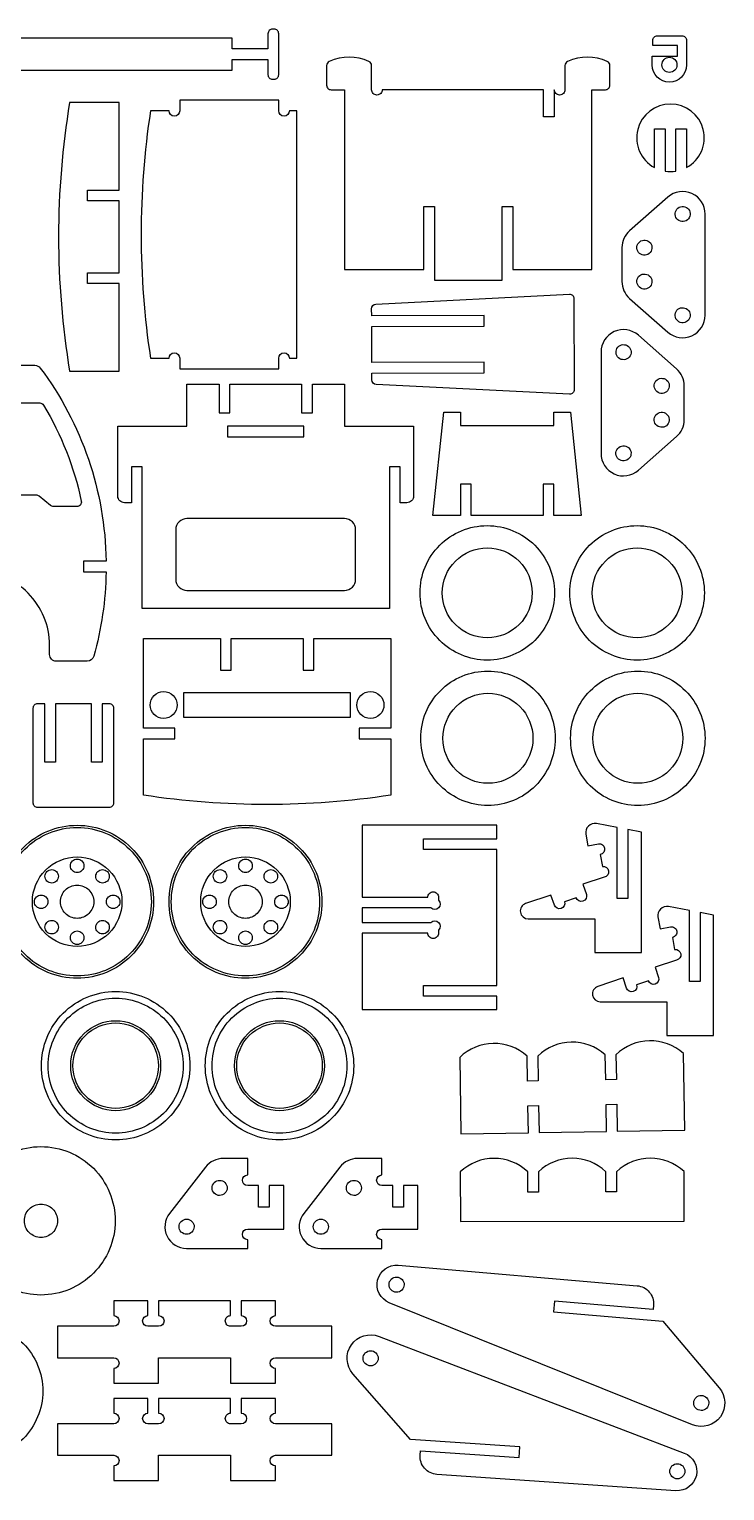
# Model space of a CAD drawing. Extents: x 4 to 443, y -91 to 343.
# Drawn here: x 235.8 to 442.6, y -90.8 to 343.5 of the extents above; entities that cross this region are included whole.
import ezdxf

# ---------------------------------------------------------------- set-up
doc = ezdxf.new("R2010")
doc.units = 0
doc.header["$MEASUREMENT"] = 0
for name, color, linetype in [('EXTERNAL_CUT', 1, 'CONTINUOUS'), ('INTERNAL_CUT', 5, 'CONTINUOUS'), ('POCKET_CUT', 3, 'CONTINUOUS')]:
    doc.layers.add(name, color=color, linetype=linetype)

msp = doc.modelspace()

# ---------------------------------------------------------------- linework, layer by layer
at = {"layer": 'EXTERNAL_CUT'}
for points in [[(223.54, 331.29), (296.13, 331.29), (296.13, 334.47), (306.82, 334.47), (306.82, 329.96, 0.414214), (308.16, 328.62), (308.66, 328.62, 0.414214), (310, 329.96), (310, 336.06), (310, 342.16, 0.414214), (308.66, 343.49), (308.16, 343.49, 0.414214), (306.82, 342.16), (306.82, 337.64), (296.13, 337.64), (296.13, 340.82), (223.54, 340.82)], [(198.63, 243.63), (237.52, 243.63, -0.236504), (239.13, 242.83, -0.157738), (258.7, 185.48), (251.94, 185.48), (251.94, 182.31), (258.7, 182.31, -0.0648), (255.02, 157.17, -0.335766), (253.09, 155.71), (243.9, 155.71, -0.414214), (241.89, 157.71), (241.89, 160.51, 0.414214), (220.1, 182.31)]]:
    msp.add_lwpolyline(points, format="xyb", dxfattribs=at)
for points in [[(421.06, 332.9), (421.06, 335.49), (428.58, 335.49), (428.58, 338.67), (421.22, 338.67), (421.22, 340.18, -0.414214), (422.55, 341.52), (429.92, 341.52, -0.414214), (431.25, 340.18), (431.25, 332.9, -1)], [(391.93, 325.53), (391.93, 317.51), (388.75, 317.51), (388.75, 325.53), (340.8, 325.53, -0.414214), (339.21, 323.94, -0.414214), (337.62, 325.53), (337.62, 332.72, 0.294002), (336.84, 333.94, 0.216813), (325.03, 333.94, 0.294002), (324.25, 332.72), (324.25, 326.87, 0.414214), (325.59, 325.53), (329.6, 325.53), (329.6, 272.05), (353.16, 272.05), (353.16, 290.77), (356.34, 290.77), (356.34, 268.88), (376.39, 268.88), (376.39, 290.77), (379.56, 290.77), (379.56, 272.05), (403.13, 272.05), (403.13, 325.53), (407.14, 325.53, 0.414214), (408.47, 326.87), (408.47, 332.72, 0.294002), (407.69, 333.94, 0.216813), (395.89, 333.94, 0.294002), (395.1, 332.72), (395.1, 325.53, -0.414214), (393.52, 323.94, -0.414214)], [(247.86, 241.89), (262.56, 241.89), (262.56, 267.96), (253.2, 267.96), (253.2, 271.13), (262.56, 271.13), (262.56, 292.52), (253.2, 292.52), (253.2, 295.7), (262.56, 295.7), (262.56, 321.77), (247.86, 321.77, 0.082436)], [(271.9, 245.73), (277.41, 245.73, -1), (280.59, 245.73), (280.59, 242.55), (310, 242.55), (310, 245.73, -1), (313.17, 245.73), (315.35, 245.73), (315.35, 319.25), (313.17, 319.25, -1), (310, 319.25), (310, 322.43), (280.59, 322.43), (280.59, 319.25, -1), (277.41, 319.25), (271.9, 319.25, 0.075803)], [(421.7, 302.41), (421.7, 313.9), (424.88, 313.9), (424.88, 301.33, 0.079669), (428.05, 301.33), (428.05, 313.9), (431.23, 313.9), (431.23, 302.41, 0.778764), (426.47, 321.26, 0.778764)], [(425.67, 293.61), (414.3, 283.61, 0.215488), (412.04, 278.6), (412.03, 268.52, 0.215488), (414.3, 263.5), (425.65, 253.5, 0.64543), (436.76, 258.51), (436.77, 288.59, 0.64543)], [(338.9, 261.79), (396.4, 264.78, -0.428715), (397.78, 263.48), (397.85, 236.38, -0.429768), (396.48, 235.07), (338.96, 237.95, -0.398829), (337.69, 239.28), (337.68, 241.3), (371.1, 241.38), (371.1, 244.56), (337.67, 244.47), (337.65, 255.17), (371.07, 255.25), (371.06, 258.43), (337.64, 258.34), (337.63, 260.45, -0.399859)], [(416.91, 212.44), (428.27, 222.43, 0.215488), (430.54, 227.45), (430.55, 237.52, 0.215488), (428.28, 242.54), (416.93, 252.55, 0.64543), (405.82, 247.54), (405.81, 217.46, 0.64543)], [(269.37, 171.37), (269.37, 213.48), (266.2, 213.48), (266.2, 202.79), (264.19, 202.79, -0.414214), (262.19, 204.79), (262.19, 225.51), (282.74, 225.51), (282.74, 238.05), (292.27, 238.05), (292.27, 229.52), (295.44, 229.52), (295.44, 238.05), (316.83, 238.05), (316.83, 229.52), (320.01, 229.52), (320.01, 238.05), (329.53, 238.05), (329.53, 225.51), (350.09, 225.51), (350.09, 204.79, -0.414214), (348.08, 202.79), (346.08, 202.79), (346.08, 213.48), (342.9, 213.48), (342.9, 171.37)], [(282.74, 176.72), (329.53, 176.72, 0.414214), (332.88, 180.06), (332.88, 194.77, 0.414214), (329.53, 198.11), (282.74, 198.11, 0.414214), (279.4, 194.77), (279.4, 180.06, 0.414214)], [(391.98, 176.02, -0.414214), (371.99, 156.03, -0.414214), (352.01, 176.02, -0.414214), (371.99, 196, -0.414214)], [(436.53, 176.02, -0.414214), (416.55, 156.03, -0.414214), (396.56, 176.02, -0.414214), (416.55, 196, -0.414214)], [(269.77, 115.9), (269.77, 132.66), (279.13, 132.66), (279.13, 135.84), (269.77, 135.84), (269.77, 162.44), (292.67, 162.44), (292.67, 153.08), (295.84, 153.08), (295.84, 162.44), (317.23, 162.44), (317.23, 153.08), (320.41, 153.08), (320.41, 162.44), (343.3, 162.44), (343.3, 135.84), (333.94, 135.84), (333.94, 132.66), (343.3, 132.66), (343.3, 115.9, -0.075803)], [(392.19, 132.8, -0.414214), (372.2, 112.82, -0.414214), (352.22, 132.8, -0.414214), (372.2, 152.79, -0.414214)], [(436.74, 132.8, -0.414214), (416.76, 112.82, -0.414214), (396.77, 132.8, -0.414214), (416.76, 152.79, -0.414214)], [(238.3, 112.3), (259.69, 112.3, 0.414214), (261.02, 113.63), (261.02, 141.71, 0.414214), (259.69, 143.04), (257.51, 143.04), (257.51, 125.66), (254.34, 125.66), (254.34, 143.04), (243.64, 143.04), (243.64, 125.66), (240.47, 125.66), (240.47, 143.04), (238.3, 143.04, 0.414214), (236.96, 141.71), (236.96, 113.63, 0.414214)], [(272.15, 84.23, -0.414214), (250.09, 62.17, -0.414214), (228.03, 84.23, -0.414214), (250.09, 106.29, -0.414214)], [(322.18, 84.23, -0.414214), (300.12, 62.17, -0.414214), (278.07, 84.23, -0.414214), (300.12, 106.29, -0.414214)], [(334.78, 52.17), (374.89, 52.17), (374.89, 56.18), (353, 56.18), (353, 59.35), (374.89, 59.35), (374.89, 99.79), (353, 99.79), (353, 102.97), (374.89, 102.97), (374.89, 106.98), (334.78, 106.98), (334.78, 85.59), (354.33, 85.59, -0.414214), (355.92, 87.18, -0.414214), (357.51, 85.59), (357.51, 84.66, -1), (355.26, 82.42), (334.78, 82.42), (334.78, 78.07), (355.26, 78.07, -1), (357.51, 75.83), (357.51, 74.9, -0.414214), (355.92, 73.31, -0.414214), (354.33, 74.9), (334.78, 74.9)], [(384.16, 79.15), (403.95, 79.15), (403.95, 69.13), (417.82, 69.13), (417.82, 104.88), (413.81, 105.65), (413.81, 85.17), (410.64, 85.17), (410.64, 106.25), (404.43, 107.44, 0.525345), (401.29, 104.35), (401.91, 100.87), (405.03, 101.42, -0.414214), (406.87, 100.13, -0.414214), (405.58, 98.29), (406.22, 94.67, -1), (406.78, 91.55), (400.44, 89.42), (401.45, 86.41, -1), (398.44, 85.4), (394.95, 84.23, -1), (391.94, 83.22), (390.93, 86.23), (383.41, 83.71, 0.850015)], [(405.61, 54.5), (425.41, 54.5), (425.41, 44.48), (439.28, 44.48), (439.28, 80.23), (435.27, 81), (435.27, 60.52), (432.09, 60.52), (432.09, 81.6), (425.88, 82.79, 0.525345), (422.75, 79.7), (423.36, 76.22), (426.49, 76.77, -0.414214), (428.33, 75.48, -0.414214), (427.04, 73.64), (427.68, 70.02, -1), (428.23, 66.9), (421.89, 64.77), (422.9, 61.76, -1), (419.89, 60.75), (416.41, 59.58, -1), (413.4, 58.57), (412.39, 61.58), (404.87, 59.06, 0.850015)], [(283.6, 35.51, -0.414214), (261.54, 13.45, -0.414214), (239.48, 35.51, -0.414214), (261.54, 57.57, -0.414214)], [(332.3, 35.51, -0.414214), (310.24, 13.45, -0.414214), (288.18, 35.51, -0.414214), (310.24, 57.57, -0.414214)], [(274.91, 35.51, -0.414214), (261.54, 22.14, -0.414214), (248.17, 35.51, -0.414214), (261.54, 48.88, -0.414214)], [(323.61, 35.51, -0.414214), (310.24, 22.14, -0.414214), (296.87, 35.51, -0.414214), (310.24, 48.88, -0.414214)], [(364.19, 15.24), (384.24, 15.58), (384.1, 23.6), (387.28, 23.65), (387.41, 15.63), (407.46, 15.97), (407.33, 23.99), (410.5, 24.05), (410.64, 16.03), (430.69, 16.37), (430.3, 39.09, 0.4), (410.25, 38.75), (410.38, 31.4), (407.2, 31.35), (407.08, 38.7, 0.4), (387.03, 38.36), (387.15, 31.01), (383.98, 30.95), (383.85, 38.3, 0.4), (363.8, 37.96)], [(261.39, -10.58, -0.414214), (239.34, -32.63, -0.414214), (217.28, -10.58, -0.414214), (239.34, 11.48, -0.414214)], [(311.5, -13.02), (311.5, -0.11), (307.19, -0.11), (307.19, -6.57), (304.01, -6.57), (304.01, -0.11), (300.8, -0.11, -1), (300.8, 3.06), (300.8, 7.96), (293.55, 7.96, 0.230933), (288.28, 5.39), (277.54, -8.36, 0.624784), (282.62, -18.77), (300.8, -18.77), (300.8, -16.2, -1), (300.8, -13.02)], [(351.4, -13.02), (351.4, -0.11), (347.09, -0.11), (347.09, -6.57), (343.92, -6.57), (343.92, -0.11), (340.71, -0.11, -1), (340.71, 3.06), (340.71, 7.96), (333.45, 7.96, 0.230933), (328.18, 5.39), (317.45, -8.36, 0.624784), (322.53, -18.77), (340.71, -18.77), (340.71, -16.2, -1), (340.71, -13.02)], [(364, -10.76), (430.51, -10.67), (430.49, 4.03, 0.4), (410.44, 4.01), (410.45, -2.01), (407.27, -2.01), (407.26, 4, 0.4), (387.21, 3.98), (387.22, -2.04), (384.04, -2.04), (384.04, 3.97, 0.4), (363.98, 3.95)], [(416.54, -29.86, -0.414214), (421.41, -35.65), (421.3, -36.98), (391.99, -34.47), (391.72, -37.63), (424.21, -40.41), (440.95, -60.18, -0.782613), (433.01, -71.18), (342.88, -34.91, -0.861499), (345.54, -23.78)], [(342.8, -29.5, -0.414214), (345.08, -27.3, -0.414214), (347.29, -29.58, -0.414214), (345, -31.79, -0.414214)], [(244.24, -51.27), (260.95, -51.27, -1), (260.95, -54.45), (260.95, -58.79), (274.32, -58.79), (274.32, -51.27), (295.71, -51.27), (295.71, -58.79), (309.08, -58.79), (309.08, -54.45, -1), (309.08, -51.27), (325.79, -51.27), (325.79, -41.92), (309.08, -41.92, -1), (309.08, -38.74), (309.08, -34.4), (298.88, -34.4), (298.88, -38.74, -1), (298.88, -41.92), (295.71, -41.92, -0.414214), (294.12, -40.33, -0.414214), (295.71, -38.74), (295.71, -34.4), (274.32, -34.4), (274.32, -38.74, -1), (274.32, -41.92), (271.14, -41.92, -1), (271.14, -38.74), (271.14, -34.4), (260.95, -34.4), (260.95, -38.74, -1), (260.95, -41.92), (244.24, -41.92)], [(239.88, -61.18, -0.414214), (219.83, -81.23, -0.414214), (199.78, -61.18, -0.414214), (219.83, -41.12, -0.414214)], [(357.01, -85.93, -0.414214), (352.04, -80.23), (352.13, -78.89), (381.47, -80.9), (381.69, -77.73), (349.16, -75.51), (332.08, -56.04, -0.782613), (339.83, -44.91), (430.57, -79.6, -0.861499), (428.1, -90.78)], [(244.24, -80.25), (260.95, -80.25, -1), (260.95, -83.43), (260.95, -87.77), (274.32, -87.77), (274.32, -80.25), (295.71, -80.25), (295.71, -87.77), (309.08, -87.77), (309.08, -83.43, -1), (309.08, -80.25), (325.79, -80.25), (325.79, -70.9), (309.08, -70.9, -1), (309.08, -67.72), (309.08, -63.38), (298.88, -63.38), (298.88, -67.72, -1), (298.88, -70.9), (295.71, -70.9, -0.414214), (294.12, -69.31, -0.414214), (295.71, -67.72), (295.71, -63.38), (274.32, -63.38), (274.32, -67.72, -1), (274.32, -70.9), (271.14, -70.9, -1), (271.14, -67.72), (271.14, -63.38), (260.95, -63.38), (260.95, -67.72, -1), (260.95, -70.9), (244.24, -70.9)], [(430.74, -85.01, -0.414214), (428.5, -87.25, -0.414214), (426.25, -85.01, -0.414214), (428.5, -82.76, -0.414214)]]:
    msp.add_lwpolyline(points, format="xyb", close=True, dxfattribs=at)
msp.add_lwpolyline([(355.83, 198.96), (359.05, 229.71), (364.01, 229.71), (364.01, 225.7), (391.75, 225.7), (391.75, 229.71), (396.71, 229.71), (399.94, 198.96), (391.75, 198.96), (391.75, 208.32), (388.58, 208.32), (388.58, 198.96), (367.19, 198.96), (367.19, 208.32), (364.01, 208.32), (364.01, 198.96)], close=True, dxfattribs=at)
at = {"layer": 'INTERNAL_CUT'}
for points in [[(428.4, 332.9, -0.414214), (426.16, 330.66, -0.414214), (423.91, 332.9, -0.414214), (426.16, 335.15, -0.414214)], [(428.63, 286.88, -0.414214), (428.38, 290.04, -0.414214), (431.54, 290.3, -0.414214), (431.8, 287.13, -0.414214)], [(417.26, 276.88, -0.414214), (417.01, 280.05, -0.414214), (420.17, 280.3, -0.414214), (420.43, 277.14, -0.414214)], [(417.26, 266.81, -0.414214), (417, 269.97, -0.414214), (420.17, 270.23, -0.414214), (420.42, 267.06, -0.414214)], [(428.62, 256.8, -0.414214), (428.36, 259.97, -0.414214), (431.53, 260.22, -0.414214), (431.78, 257.06, -0.414214)], [(413.96, 249.24, -0.414214), (414.22, 246.08, -0.414214), (411.05, 245.83, -0.414214), (410.8, 248.99, -0.414214)], [(425.32, 239.24, -0.414214), (425.57, 236.07, -0.414214), (422.41, 235.82, -0.414214), (422.15, 238.98, -0.414214)], [(250.02, 201.68), (243.05, 201.68, -0.171606), (242.21, 201.98), (238.8, 204.74, 0.171606), (237.96, 205.03), (216.13, 205.03, -0.414214), (214.8, 206.37), (214.8, 231.1, -0.414214), (216.13, 232.44), (238.96, 232.44, -0.263458), (240.11, 231.79, -0.0828), (251.33, 203.3, -0.477127)], [(425.31, 229.16, -0.414214), (425.57, 226, -0.414214), (422.4, 225.74, -0.414214), (422.15, 228.91, -0.414214)], [(413.95, 219.17, -0.414214), (414.2, 216, -0.414214), (411.04, 215.75, -0.414214), (410.78, 218.91, -0.414214)], [(385.36, 176.02, -0.414214), (371.99, 162.65, -0.414214), (358.62, 176.02, -0.414214), (371.99, 189.38, -0.414214)], [(429.91, 176.02, -0.414214), (416.55, 162.65, -0.414214), (403.18, 176.02, -0.414214), (416.55, 189.38, -0.414214)], [(385.57, 132.8, -0.414214), (372.2, 119.43, -0.414214), (358.83, 132.8, -0.414214), (372.2, 146.17, -0.414214)], [(430.13, 132.8, -0.414214), (416.76, 119.43, -0.414214), (403.39, 132.8, -0.414214), (416.76, 146.17, -0.414214)], [(252.09, 94.92, -0.414214), (250.09, 92.91, -0.414214), (248.08, 94.92, -0.414214), (250.09, 96.93, -0.414214)], [(302.13, 94.92, -0.414214), (300.12, 92.91, -0.414214), (298.12, 94.92, -0.414214), (300.12, 96.93, -0.414214)], [(244.53, 91.79, -0.414214), (242.53, 89.78, -0.414214), (240.52, 91.79, -0.414214), (242.53, 93.79, -0.414214)], [(259.65, 91.79, -0.414214), (257.65, 89.78, -0.414214), (255.64, 91.79, -0.414214), (257.65, 93.79, -0.414214)], [(294.57, 91.79, -0.414214), (292.56, 89.78, -0.414214), (290.56, 91.79, -0.414214), (292.56, 93.79, -0.414214)], [(309.69, 91.79, -0.414214), (307.68, 89.78, -0.414214), (305.68, 91.79, -0.414214), (307.68, 93.79, -0.414214)], [(255.03, 84.23, -0.414214), (250.09, 79.29, -0.414214), (245.15, 84.23, -0.414214), (250.09, 89.17, -0.414214)], [(305.07, 84.23, -0.414214), (300.12, 79.29, -0.414214), (295.18, 84.23, -0.414214), (300.12, 89.17, -0.414214)], [(241.4, 84.23, -0.414214), (239.4, 82.22, -0.414214), (237.39, 84.23, -0.414214), (239.4, 86.23, -0.414214)], [(262.79, 84.23, -0.414214), (260.78, 82.22, -0.414214), (258.78, 84.23, -0.414214), (260.78, 86.23, -0.414214)], [(291.44, 84.23, -0.414214), (289.43, 82.22, -0.414214), (287.43, 84.23, -0.414214), (289.43, 86.23, -0.414214)], [(312.82, 84.23, -0.414214), (310.82, 82.22, -0.414214), (308.81, 84.23, -0.414214), (310.82, 86.23, -0.414214)], [(244.53, 76.67, -0.414214), (242.53, 74.66, -0.414214), (240.52, 76.67, -0.414214), (242.53, 78.67, -0.414214)], [(259.65, 76.67, -0.414214), (257.65, 74.66, -0.414214), (255.64, 76.67, -0.414214), (257.65, 78.67, -0.414214)], [(294.57, 76.67, -0.414214), (292.56, 74.66, -0.414214), (290.56, 76.67, -0.414214), (292.56, 78.67, -0.414214)], [(309.69, 76.67, -0.414214), (307.68, 74.66, -0.414214), (305.68, 76.67, -0.414214), (307.68, 78.67, -0.414214)], [(252.09, 73.54, -0.414214), (250.09, 71.53, -0.414214), (248.08, 73.54, -0.414214), (250.09, 75.54, -0.414214)], [(302.13, 73.54, -0.414214), (300.12, 71.53, -0.414214), (298.12, 73.54, -0.414214), (300.12, 75.54, -0.414214)], [(292.45, 1.44, -0.414214), (294.69, -0.81, -0.414214), (292.45, -3.05, -0.414214), (290.2, -0.81, -0.414214)], [(332.35, 1.44, -0.414214), (334.6, -0.81, -0.414214), (332.35, -3.05, -0.414214), (330.11, -0.81, -0.414214)], [(244.28, -10.58, -0.414214), (239.34, -15.52, -0.414214), (234.4, -10.58, -0.414214), (239.34, -5.64, -0.414214)], [(282.62, -10.08, -0.414214), (284.87, -12.33, -0.414214), (282.62, -14.57, -0.414214), (280.38, -12.33, -0.414214)], [(322.53, -10.08, -0.414214), (324.77, -12.33, -0.414214), (322.53, -14.57, -0.414214), (320.28, -12.33, -0.414214)], [(339.57, -51.43, -0.414214), (337.33, -53.68, -0.414214), (335.08, -51.43, -0.414214), (337.33, -49.19, -0.414214)], [(433.37, -64.65, -0.414214), (435.66, -62.45, -0.414214), (437.86, -64.73, -0.414214), (435.58, -66.94, -0.414214)]]:
    msp.add_lwpolyline(points, format="xyb", close=True, dxfattribs=at)
for points in [[(294.77, 222.34), (317.5, 222.34), (317.5, 225.51), (294.77, 225.51)], [(281.8, 139.01), (281.8, 146.37), (331.27, 146.37), (331.27, 139.01)]]:
    msp.add_lwpolyline(points, close=True, dxfattribs=at)
at = {"layer": 'POCKET_CUT'}
for points in [[(279.8, 142.69, -0.414214), (275.79, 138.68, -0.414214), (271.78, 142.69, -0.414214), (275.79, 146.7, -0.414214)], [(341.29, 142.69, -0.414214), (337.28, 138.68, -0.414214), (333.27, 142.69, -0.414214), (337.28, 146.7, -0.414214)], [(272.82, 84.23, -0.414214), (250.09, 61.5, -0.414214), (227.36, 84.23, -0.414214), (250.09, 106.95, -0.414214)], [(322.85, 84.23, -0.414214), (300.12, 61.5, -0.414214), (277.4, 84.23, -0.414214), (300.12, 106.95, -0.414214)], [(263.39, 84.23, -0.414214), (250.09, 70.93, -0.414214), (236.79, 84.23, -0.414214), (250.09, 97.53, -0.414214)], [(313.43, 84.23, -0.414214), (300.12, 70.93, -0.414214), (286.82, 84.23, -0.414214), (300.12, 97.53, -0.414214)], [(281.6, 35.51, -0.414214), (261.54, 15.46, -0.414214), (241.49, 35.51, -0.414214), (261.54, 55.56, -0.414214)], [(330.29, 35.51, -0.414214), (310.24, 15.46, -0.414214), (290.19, 35.51, -0.414214), (310.24, 55.56, -0.414214)], [(274.24, 35.51, -0.414214), (261.54, 22.81, -0.414214), (248.84, 35.51, -0.414214), (261.54, 48.21, -0.414214)], [(322.94, 35.51, -0.414214), (310.24, 22.81, -0.414214), (297.54, 35.51, -0.414214), (310.24, 48.21, -0.414214)]]:
    msp.add_lwpolyline(points, format="xyb", close=True, dxfattribs=at)

doc.saveas('drawing.dxf')
